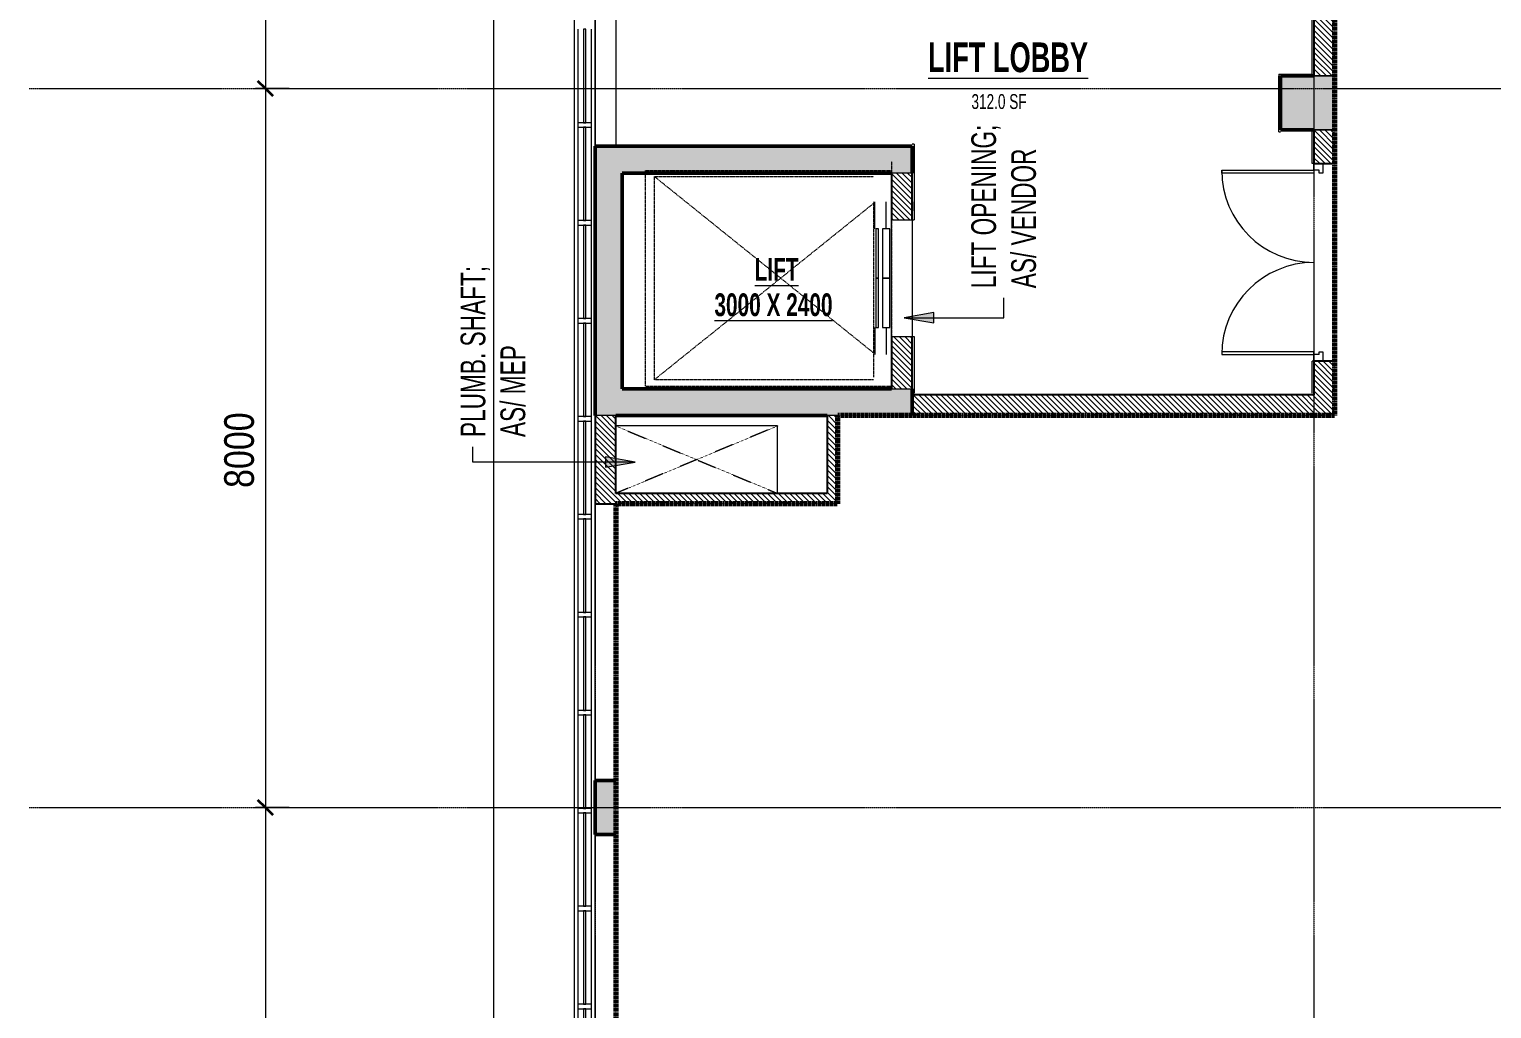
# Model space of a CAD drawing. Header units: millimetres. Extents: x -25222 to 91371, y -63339 to 20835.
# Drawn here: x -24562 to -8285, y -43629 to -32729 of the extents above; entities that cross this region are included whole.
import ezdxf

# ---------------------------------------------------------------- set-up
doc = ezdxf.new("R2010")
doc.units = ezdxf.units.MM
for name, pattern in [('Aligning Line', [6.35, 3.175, -3.175]), ('Cut Out Line', [2, 1, -1]), ('Dash_2_', [6.35, 3.175, -3.175]), ('Grid Line', [22.225, 12.7, -3.175, 3.175, -3.175])]:
    doc.linetypes.add(name, pattern=pattern)
for name, color, linetype, lineweight in [('A-ANNO-DIMS', 211, 'Continuous', 9), ('A-ANNO-DIMS-110', 211, 'Continuous', 9), ('A-AREA-IDEN', 2, 'Continuous', 9), ('A-DETL', 90, 'Continuous', 5), ('A-DOOR', 31, 'Continuous', 5), ('A-DOOR-FRAM', 31, 'Continuous', 5), ('A-GLAZ-CURT', 52, 'Continuous', 5), ('A-GLAZ-CWMG', 51, 'Continuous', 5), ('A-WALL', 113, 'Continuous', 5), ('A-WALL-PATT', 111, 'Continuous', 25), ('G-ANNO-TEXT', 231, 'Continuous', 9), ('Q-SPCQ', 91, 'Continuous', 5), ('S-COLS', 52, 'Continuous', 5), ('S-GRID', 1, 'Continuous', 9)]:
    doc.layers.add(name, color=color, linetype=linetype, lineweight=lineweight)
doc.styles.add('Swis721 Cn BT_1', font='swissc.ttf', dxfattribs={"height": 330})
doc.styles.add('Swis721 Cn BT_3', font='swissc.ttf', dxfattribs={"width": 0.8, "height": 165})
doc.styles.add('Swis721 Cn BT_4', font='swissc.ttf', dxfattribs={"width": 0.8, "height": 275})
doc.styles.add('Swis721 Cn BT_B', font='swisscb.ttf', dxfattribs={"width": 0.8, "height": 330})
doc.styles.add('Swis721 Cn BT_B_2', font='swisscb.ttf', dxfattribs={"width": 0.8, "height": 253})
doc.dimstyles.new('Diagonal_-_2_5_mm_Swiss_Feet_Metric', dxfattribs={"dimscale": 304.8, "dimtxt": 333.106598, "dimasz": 0.541339, "dimexe": 0.360892, "dimexo": 0.0625, "dimgap": 0.072178, "dimtad": 1, "dimdec": 0, "dimzin": 0, "dimdsep": 46, "dimtxsty": 'Swis721 Cn BT_1', "dimblk1": 'OBLIQUE', "dimblk2": 'OBLIQUE', "dimsah": 1, "dimcen": 0.09, "dimdle": 0.866142, "dimazin": 0, "dimtfac": 1, "dimtdec": 4, "dimtix": 1, "dimtmove": 0, "dimatfit": 3, "dimfxl": 0.866142, "dimfxlon": 1, "dimtvp": 1, "dimtolj": 1, "dimtzin": 0, "dimarcsym": 2})
pattern_1 = [(315, (14219.89, -54691.457), (30.869454, 30.869454), [])]

# ---------------------------------------------------------------- blocks, each defined once
blk = doc.blocks.new('MM-HOSPITAL A_B BLOCK 2022_05_19_Interiors_rvt-1-4_ FOURTH FLOOR - GA PLAN')
at = {"layer": 'A-WALL', "color": 10, "lineweight": 9}
for p, q in [((-10285, -33229), (-10285, -31884)), ((-10655, -33229), (-10285, -33229)), ((-10655, -33229), (-10655, -33249)), ((-10655, -33869), (-10655, -33249)), ((-14715, -34009), (-14735, -34009)), ((-14715, -34009), (-14715, -34849)), ((-10655, -33869), (-10635, -33869)), ((-10285, -34224), (-10285, -33869)), ((-10265, -34224), (-10285, -34224)), ((-14735, -34849), (-14715, -34849)), ((-14735, -36149), (-14715, -36149)), ((-14715, -36149), (-14715, -36779)), ((-10285, -36779), (-10285, -36424)), ((-10265, -36424), (-10285, -36424))]:
    blk.add_line(p, q, dxfattribs=at)
blk = doc.blocks.new('Lift - Centre door 1800X2500 - 13 Person 800kg load-6536581-4_ FOURTH FLOOR - GA PLAN')
at = {"layer": 'Q-SPCQ'}
for p, q in [((-596, 118), (-496, 118)), ((-596, 115), (-596, 118)), ((-561, 119), (-531, 119)), ((-559, 119), (-561, 119)), ((-561, 119), (-559, 119)), ((-559, 119), (-561, 119)), ((-531, 119), (-533, 119)), ((-533, 119), (-531, 119)), ((-531, 119), (-533, 119)), ((-496, 118), (-496, 115)), ((-396, -115), (-396, 115)), ((-396, 115), (904, 115)), ((904, -115), (904, 115)), ((904, -115), (-396, -115)), ((-296, -135), (-296, -215)), ((254, -135), (-296, -135)), ((254, -215), (254, -135)), ((804, -135), (254, -135)), ((254, -135), (254, -215)), ((804, -215), (804, -135)), ((-296, -175), (-596, -175)), ((-296, -300), (-596, -300)), ((-296, -215), (254, -215)), ((-296, -260), (-296, -290)), ((254, -260), (-296, -260)), ((-296, -290), (254, -290)), ((254, -215), (804, -215)), ((254, -290), (254, -260)), ((804, -260), (254, -260)), ((254, -260), (254, -290)), ((254, -290), (804, -290)), ((804, -175), (1104, -175)), ((804, -290), (804, -260)), ((804, -300), (1104, -300))]:
    blk.add_line(p, q, dxfattribs=at)
at = {"layer": 'Q-SPCQ', "linetype": 'Aligning Line'}
for p, q in [((-1046, -115), (1104, -115)), ((-946, -2855), (-946, -115)), ((1454, -2855), (1454, -115)), ((-878, -2755), (1085, -315)), ((-878, -2755), (-878, -315)), ((-596, -315), (1354, -315)), ((-578, -315), (1385, -2755)), ((1385, -315), (1385, -2755)), ((1385, -2755), (-878, -2755)), ((1454, -2855), (-946, -2855))]:
    blk.add_line(p, q, dxfattribs=at)
blk = doc.blocks.new('System Panel - Glazed-11328794-4_ FOURTH FLOOR - GA PLAN')
at = {"layer": 'A-GLAZ-CURT'}
for p, q in [((520, 12.5), (-520, 12.5)), ((-520, 12.5), (-520, -12.5)), ((520, -12.5), (520, 12.5)), ((-520, -12.5), (520, -12.5))]:
    blk.add_line(p, q, dxfattribs=at)
blk = doc.blocks.new('Rectangular Mullion - 50 x 150mm-9824124-4_ FOURTH FLOOR - GA PLAN')
at = {"layer": 'A-GLAZ-CWMG'}
for p, q in [((7708, 14801), (8748, 14801)), ((7708, 14651), (8748, 14651))]:
    blk.add_line(p, q, dxfattribs=at)
blk = doc.blocks.new('Rectangular Mullion - 50 x 150mm-11328792-4_ FOURTH FLOOR - GA PLAN')
at = {"layer": 'A-GLAZ-CWMG'}
for p, q in [((-25, 75), (25, 75)), ((-25, -75), (-25, 75)), ((25, 75), (25, -75)), ((25, -75), (-25, -75))]:
    blk.add_line(p, q, dxfattribs=at)
blk = doc.blocks.new('DC_DdlFlPanelFire-Rated-eq w vision panel - FWD3 2_2-12334600-4_ FOURTH FLOOR - GA PLAN')
at = {"layer": 'A-DOOR'}
for p, q in [((-995, 1140), (-1025, 1140)), ((-1025, 1140), (-1025, 115)), ((-995, 115), (-995, 1140)), ((995, 115), (995, 1140)), ((995, 1140), (1025, 1140)), ((1025, 1140), (1025, 115)), ((-1025, 115), (-995, 115)), ((1025, 115), (995, 115))]:
    blk.add_line(p, q, dxfattribs=at)
for centre, start, end in [((-1025, 115), 360, 90), ((1025, 115), 90, 180)]:
    blk.add_arc(centre, 1025, start, end, dxfattribs=at)
at = {"layer": 'A-DOOR-FRAM'}
for p, q in [((-1100, 15), (-1100, 115)), ((-1100, 115), (-1025, 115)), ((-995, 15), (-1100, 15)), ((-1025, 57), (-1025, 115)), ((-1025, 57), (-995, 57)), ((-995, 57), (-995, 15)), ((995, 57), (1025, 57)), ((995, 15), (995, 57)), ((1100, 15), (995, 15)), ((1025, 115), (1100, 115)), ((1025, 57), (1025, 115)), ((1100, 115), (1100, 15))]:
    blk.add_line(p, q, dxfattribs=at)
blk = doc.blocks.new('Walls 5 - Walls 4-11295221-4_ FOURTH FLOOR - GA PLAN')
at = {"layer": 'A-WALL'}
for p, q in [((53959, -18495), (28889, -18495)), ((28389, -19395), (54459, -19395))]:
    blk.add_line(p, q, dxfattribs=at)
blk = doc.blocks.new('DIMBLOCK7-4_ FOURTH FLOOR - GA PLAN')
at = {"layer": 'A-ANNO-DIMS-110', "transparency": 16777216}
for p, q in [((-21670, -25389), (-22044, -25389)), ((-21934, -25389), (-21934, -33389)), ((-21934, -25389), (-21670, -25389)), ((-21670, -33389), (-22044, -33389)), ((-21934, -33389), (-21670, -33389))]:
    blk.add_line(p, q, dxfattribs=at)
at = {"layer": 'A-ANNO-DIMS-110', "lineweight": 35, "transparency": 16777216}
for p, q in [((-21934, -25389), (-22017, -25306)), ((-21934, -25389), (-21852, -25471)), ((-21934, -33389), (-22017, -33306)), ((-21934, -33389), (-21852, -33471))]:
    blk.add_line(p, q, dxfattribs=at)
at = {"layer": 'A-ANNO-DIMS-110', "color": 0, "transparency": 16777216, "insert": (-22392, -29833), "char_height": 330, "width": 1065.94, "attachment_point": 1, "rotation": 90, "line_spacing_factor": 0.961347, "style": 'Swis721 Cn BT_1'}
blk.add_mtext('8000', dxfattribs=at)
blk = doc.blocks.new('_Oblique')
at = {"color": 0, "linetype": 'ByBlock', "lineweight": -2}
blk.add_line((-0.5, -0.5), (0.5, 0.5), dxfattribs=at)
blk = doc.blocks.new('DIMBLOCK8-4_ FOURTH FLOOR - GA PLAN')
at = {"layer": 'A-ANNO-DIMS-110', "lineweight": 35, "transparency": 16777216}
for p, q in [((-21934, -33389), (-22017, -33306)), ((-21934, -33389), (-21852, -33471)), ((-21934, -41389), (-22017, -41306)), ((-21934, -41389), (-21852, -41471))]:
    blk.add_line(p, q, dxfattribs=at)
at = {"layer": 'A-ANNO-DIMS-110', "transparency": 16777216}
for p, q in [((-21670, -33389), (-22044, -33389)), ((-21934, -33389), (-21934, -41389)), ((-21934, -33389), (-21670, -33389)), ((-21670, -41389), (-22044, -41389)), ((-21934, -41389), (-21670, -41389))]:
    blk.add_line(p, q, dxfattribs=at)
at = {"layer": 'A-ANNO-DIMS-110', "color": 0, "transparency": 16777216, "insert": (-22392, -37833), "char_height": 330, "width": 1065.94, "attachment_point": 1, "rotation": 90, "line_spacing_factor": 0.961347, "style": 'Swis721 Cn BT_1'}
blk.add_mtext('8000', dxfattribs=at)
blk = doc.blocks.new('DIMBLOCK9-4_ FOURTH FLOOR - GA PLAN')
at = {"layer": 'A-ANNO-DIMS-110', "lineweight": 35, "transparency": 16777216}
for p, q in [((-21934, -41389), (-22017, -41306)), ((-21934, -41389), (-21852, -41471)), ((-21934, -49389), (-22017, -49306)), ((-21934, -49389), (-21852, -49471))]:
    blk.add_line(p, q, dxfattribs=at)
at = {"layer": 'A-ANNO-DIMS-110', "transparency": 16777216}
for p, q in [((-21670, -41389), (-22044, -41389)), ((-21934, -41389), (-21934, -49389)), ((-21934, -41389), (-21670, -41389)), ((-21670, -49389), (-22044, -49389)), ((-21934, -49389), (-21670, -49389))]:
    blk.add_line(p, q, dxfattribs=at)
at = {"layer": 'A-ANNO-DIMS-110', "color": 0, "transparency": 16777216, "insert": (-22392, -45833), "char_height": 330, "width": 1065.94, "attachment_point": 1, "rotation": 90, "line_spacing_factor": 0.961347, "style": 'Swis721 Cn BT_1'}
blk.add_mtext('8000', dxfattribs=at)

msp = doc.modelspace()

# ---------------------------------------------------------------- hatches: boundary and pattern name
at = {"layer": 'A-WALL-PATT', "lineweight": 5}
h = msp.add_hatch(dxfattribs=at)
h.set_pattern_fill('FP_1', color=9, style=0, pattern_type=2)
h.set_pattern_definition(pattern_1)
h.paths.add_polyline_path([(-10034.9, -33248.7), (-10034.9, -30778.7), (-10264.9, -30778.7), (-10264.9, -33248.7)], flags=0)
h = msp.add_hatch(dxfattribs=at)
h.set_pattern_fill('FP_1', color=9, style=0, pattern_type=2)
h.set_pattern_definition(pattern_1)
h.paths.add_polyline_path([(-10264.9, -37028.7), (-10034.9, -37028.7), (-10034.9, -36423.7), (-10264.9, -36423.7), (-10264.9, -36896.7)], flags=0)
h.paths.add_polyline_path([(-10264.9, -34223.7), (-10034.9, -34223.7), (-10034.9, -33848.7), (-10264.9, -33848.7)], flags=0)
for points in [[(-17964.9, -34328.7), (-14734.9, -34328.7), (-14734.9, -34028.7), (-18264.9, -34028.7), (-18264.9, -34328.7), (-18034.9, -34328.7)], [(-17964.9, -36728.7), (-17964.9, -34328.7), (-18264.9, -34328.7), (-18264.9, -36728.7)], [(-18264.9, -37028.7), (-14734.9, -37028.7), (-14734.9, -36728.7), (-18264.9, -36728.7)]]:
    msp.add_hatch(color=55, dxfattribs=at).paths.add_polyline_path(points, flags=0)
h = msp.add_hatch(dxfattribs=at)
h.set_pattern_fill('FP_1', color=9, style=0, pattern_type=2)
h.set_pattern_definition(pattern_1)
h.paths.add_polyline_path([(-14964.9, -36728.7), (-14734.9, -36728.7), (-14734.9, -36148.7), (-14964.9, -36148.7)], flags=0)
h.paths.add_polyline_path([(-14734.9, -34848.7), (-14734.9, -34328.7), (-14964.9, -34328.7), (-14964.9, -34848.7)], flags=0)
h = msp.add_hatch(dxfattribs=at)
h.set_pattern_fill('FP_1', color=9, style=0, pattern_type=2)
h.set_pattern_definition(pattern_1)
h.paths.add_polyline_path([(-10492.7, -37028.7), (-10264.9, -37028.7), (-10264.9, -36798.7), (-14734.9, -36798.7), (-14734.9, -37028.7), (-14165.5, -37028.7)], flags=0)
h = msp.add_hatch(dxfattribs=at)
h.set_pattern_fill('FP_1', color=9, style=0, pattern_type=2)
h.set_pattern_definition(pattern_1)
h.paths.add_polyline_path([(-18034.9, -38008.7), (-18034.9, -37028.7), (-18264.9, -37028.7), (-18264.9, -38008.7)], flags=0)
h = msp.add_hatch(dxfattribs=at)
h.set_pattern_fill('FP_1', color=9, style=0, pattern_type=2)
h.set_pattern_definition(pattern_1)
h.paths.add_polyline_path([(-15565.1, -38008.7), (-15565.1, -37028.7), (-15680.1, -37028.7), (-15680.1, -38008.7)], flags=0)
h = msp.add_hatch(dxfattribs=at)
h.set_pattern_fill('FP_1', color=9, style=0, pattern_type=2)
h.set_pattern_definition(pattern_1)
h.paths.add_polyline_path([(-15680.1, -38008.7), (-15680.1, -37893.7), (-18034.9, -37893.7), (-18034.9, -38008.7), (-17664.9, -38008.7)], flags=0)
at = {"layer": 'G-ANNO-TEXT'}
for points in [[(-14825.2, -35938.4), (-14495.2, -35996.6), (-14495.2, -35880.3)], [(-17818.9, -37544.7), (-18148.9, -37486.5), (-18148.9, -37602.9)]]:
    msp.add_hatch(color=130, dxfattribs=at).paths.add_polyline_path(points, flags=0)
at = {"layer": 'S-COLS'}
for points in [[(-10492.7, -33848.7), (-10034.9, -33848.7), (-10034.9, -33248.7), (-10634.9, -33248.7), (-10634.9, -33848.7)], [(-18034.9, -41688.7), (-18034.9, -41088.7), (-18264.9, -41088.7), (-18264.9, -41688.7)]]:
    msp.add_hatch(color=8, dxfattribs=at).paths.add_polyline_path(points, flags=0)

# ---------------------------------------------------------------- linework, layer by layer
at = {"lineweight": 5}
for p, q in [((-16234.9, -37143.7), (-18034.9, -37143.7)), ((-16234.9, -37893.7), (-16234.9, -37143.7))]:
    msp.add_line(p, q, dxfattribs=at)
at = {"layer": 'A-DETL', "linetype": 'Dash_2_', "lineweight": 70}
for p, q in [((-10034.9, -25618.7), (-10034.9, -37028.7)), ((-10034.9, -37028.7), (-15565.1, -37028.7)), ((-15565.1, -37028.7), (-15565.1, -38008.7)), ((-15565.1, -38008.7), (-18034.9, -38008.7)), ((-18034.9, -38008.7), (-18034.9, -46253.7))]:
    msp.add_line(p, q, dxfattribs=at)
at = {"layer": 'A-DETL', "linetype": 'Cut Out Line'}
for p, q in [((-16234.9, -37143.7), (-18034.9, -37893.7)), ((-18034.9, -37143.8), (-16234.9, -37893.7)), ((-15680.1, -37893.7), (-15680.1, -37143.7)), ((-15680.1, -37893.7), (-18035.1, -37893.7))]:
    msp.add_line(p, q, dxfattribs=at)
at = {"layer": 'A-WALL'}
for p, q in [((-18264.9, -34028.7), (-18264.9, -31863.7)), ((-18034.9, -31883.7), (-18034.9, -34028.7)), ((-10264.9, -33248.7), (-10034.9, -33248.7)), ((-10034.9, -33848.7), (-10264.9, -33848.7)), ((-14734.9, -34328.7), (-14964.9, -34328.7)), ((-14964.9, -36728.7), (-14734.9, -36728.7)), ((-18034.9, -37028.7), (-18264.9, -37028.7)), ((-15565.1, -37028.7), (-15680.1, -37028.7)), ((-18264.9, -41088.7), (-18264.9, -38008.7)), ((-18264.9, -49082.7), (-18264.9, -41688.7))]:
    msp.add_line(p, q, dxfattribs=at)
at = {"layer": 'A-WALL', "lineweight": 25}
for p, q in [((-10264.9, -31863.7), (-10264.9, -33248.7)), ((-10264.9, -33848.7), (-10264.9, -34223.7)), ((-14964.9, -34328.7), (-14964.9, -34848.7)), ((-14734.9, -34848.7), (-14734.9, -34328.7)), ((-10264.9, -34223.7), (-10034.9, -34223.7)), ((-14964.9, -36148.7), (-14964.9, -36728.7)), ((-14734.9, -36728.7), (-14734.9, -36148.7)), ((-10264.9, -36423.7), (-10264.9, -36798.7)), ((-10034.9, -36423.7), (-10264.9, -36423.7)), ((-10264.9, -36798.7), (-14734.9, -36798.7)), ((-18264.9, -37028.7), (-18264.9, -38008.7)), ((-18034.9, -37893.7), (-18034.9, -37028.7)), ((-15680.1, -37028.7), (-15680.1, -37893.7)), ((-15680.1, -37893.7), (-18034.9, -37893.7)), ((-18264.9, -38008.7), (-18034.9, -38008.7))]:
    msp.add_line(p, q, dxfattribs=at)
at = {"layer": 'A-WALL', "lineweight": 50}
for p, q in [((-14734.9, -34028.7), (-18264.9, -34028.7)), ((-18264.9, -34028.7), (-18264.9, -37028.7)), ((-14734.9, -34328.7), (-14734.9, -34028.7)), ((-17964.9, -34328.7), (-14964.9, -34328.7)), ((-17964.9, -36728.7), (-17964.9, -34328.7)), ((-14964.9, -36728.7), (-17964.9, -36728.7)), ((-14734.9, -37028.7), (-14734.9, -36728.7)), ((-18034.9, -37028.7), (-15680.1, -37028.7))]:
    msp.add_line(p, q, dxfattribs=at)
at = {"layer": 'G-ANNO-TEXT', "color": 130}
for p, q in [((-13714.9, -35938.4), (-13714.9, -35717.9)), ((-14495.2, -35880.3), (-14825.2, -35938.4)), ((-14825.2, -35938.4), (-14495.2, -35996.6)), ((-14825.2, -35938.4), (-13714.9, -35938.4)), ((-14495.2, -35996.6), (-14495.2, -35880.3)), ((-19623.8, -37544.7), (-19623.8, -37376.8)), ((-17818.9, -37544.7), (-19623.8, -37544.7)), ((-17818.9, -37544.7), (-18148.9, -37486.5)), ((-18148.9, -37486.5), (-18148.9, -37602.9)), ((-18148.9, -37602.9), (-17818.9, -37544.7))]:
    msp.add_line(p, q, dxfattribs=at)
at = {"layer": 'S-COLS', "color": 250, "lineweight": 50}
for p, q in [((-10264.9, -33248.7), (-10634.9, -33248.7)), ((-10634.9, -33248.7), (-10634.9, -33848.7)), ((-10634.9, -33848.7), (-10264.9, -33848.7)), ((-18034.9, -41088.7), (-18264.9, -41088.7)), ((-18264.9, -41088.7), (-18264.9, -41688.7)), ((-18264.9, -41688.7), (-18034.9, -41688.7))]:
    msp.add_line(p, q, dxfattribs=at)
at = {"layer": 'S-COLS'}
for p, q in [((-10034.9, -33248.7), (-10264.9, -33248.7)), ((-10264.9, -33848.7), (-10034.9, -33848.7))]:
    msp.add_line(p, q, dxfattribs=at)
at = {"layer": 'S-GRID', "linetype": 'Grid Line'}
for p, q in [((-18264.9, 20089.7), (-18264.9, -62440.6)), ((-10264.9, 20089.7), (-10264.9, -62440.6)), ((-24562.2, -33388.7), (90711.2, -33388.7)), ((-24562.2, -41388.7), (90711.2, -41388.7))]:
    msp.add_line(p, q, dxfattribs=at)

# ---------------------------------------------------------------- block references
at = {"lineweight": 5}
msp.add_blockref('MM-HOSPITAL A_B BLOCK 2022_05_19_Interiors_rvt-1-4_ FOURTH FLOOR - GA PLAN', (0, 0), dxfattribs=at)
at = {"layer": 'A-DOOR', "rotation": 90.00000000000031}
msp.add_blockref('DC_DdlFlPanelFire-Rated-eq w vision panel - FWD3 2_2-12334600-4_ FOURTH FLOOR - GA PLAN', (-10149.9, -35323.7), dxfattribs=at)
at = {"layer": 'A-GLAZ-CURT', "rotation": 269.9999999999999}
for p in [(-18379.9, -33248.7), (-18379.9, -34338.7), (-18379.9, -35428.7), (-18379.9, -36518.7), (-18379.9, -37608.7), (-18379.9, -38698.7), (-18379.9, -39788.7), (-18379.9, -40878.7), (-18379.9, -41968.7), (-18379.9, -43058.7), (-18379.9, -44148.7)]:
    msp.add_blockref('System Panel - Glazed-11328794-4_ FOURTH FLOOR - GA PLAN', p, dxfattribs=at)
at = {"layer": 'A-GLAZ-CWMG'}
for p, rotation in [((-3653.7, -41476.3), 90), ((-3653.7, -42566.3), 89.9999999999999), ((-3653.7, -43656.3), 90), ((-3653.7, -44746.3), 89.9999999999999), ((-3653.7, -45836.3), 89.9999999999999), ((-3653.7, -46926.3), 90), ((-3653.7, -48016.3), 89.9999999999999), ((-3653.7, -49106.3), 89.9999999999999), ((-3653.7, -50196.3), 89.99999999999993), ((-3653.7, -51286.3), 89.99999999999991), ((-3653.7, -52376.3), 89.99999999999993)]:
    msp.add_blockref('Rectangular Mullion - 50 x 150mm-9824124-4_ FOURTH FLOOR - GA PLAN', p, dxfattribs=dict(at, rotation=rotation))
at = {"layer": 'A-GLAZ-CWMG', "extrusion": (0, 0, -1), "rotation": 270.0000000000001}
for p in [(18379.9, -33793.7), (18379.9, -34883.7), (18379.9, -35973.7), (18379.9, -37063.7), (18379.9, -38153.7), (18379.9, -39243.7), (18379.9, -40333.7), (18379.9, -41423.7), (18379.9, -42513.7), (18379.9, -43603.7)]:
    msp.add_blockref('Rectangular Mullion - 50 x 150mm-11328792-4_ FOURTH FLOOR - GA PLAN', p, dxfattribs=at)
at = {"layer": 'A-WALL', "rotation": 270.0000000000001}
msp.add_blockref('Walls 5 - Walls 4-11295221-4_ FOURTH FLOOR - GA PLAN', (0, 0), dxfattribs=at)
at = {"layer": 'Q-SPCQ', "rotation": 269.9999999999999}
msp.add_blockref('Lift - Centre door 1800X2500 - 13 Person 800kg load-6536581-4_ FOURTH FLOOR - GA PLAN', (-14849.9, -35244.8), dxfattribs=at)

# ---------------------------------------------------------------- texts
at = {"layer": 'A-AREA-IDEN', "attachment_point": 1}
for s, insert, char_height, width, style in [('\\LLIFT LOBBY', (-14558.6, -32875.9), 330, 2017.687, 'Swis721 Cn BT_B'), ('312.0 SF', (-14075.5, -33450.7), 165, 698.43, 'Swis721 Cn BT_3')]:
    msp.add_mtext(s, dxfattribs=dict(at, insert=insert, char_height=char_height, width=width, style=style))
at = {"layer": 'G-ANNO-TEXT', "color": 7, "char_height": 275, "attachment_point": 1, "rotation": 90, "style": 'Swis721 Cn BT_4'}
for s, insert, width in [('LIFT OPENING; ', (-14077.3, -35610.8), 2109.4), ('AS/ VENDOR', (-13633.4, -35610.8), 1791.932), ('PLUMB. SHAFT; ', (-19761.3, -37266.8), 2328.101), ('AS/ MEP', (-19317.5, -37266.8), 1213.434)]:
    msp.add_mtext(s, dxfattribs=dict(at, insert=insert, width=width))
at = {"layer": 'G-ANNO-TEXT', "color": 7, "char_height": 253, "attachment_point": 1, "style": 'Swis721 Cn BT_B_2'}
for s, insert, width in [('\\LLIFT', (-16488.4, -35275.1), 550.278), ('\\L3000 X 2400', (-16936.6, -35668), 1629.67)]:
    msp.add_mtext(s, dxfattribs=dict(at, insert=insert, width=width))

# ---------------------------------------------------------------- dimensions: what is measured, and where the dimension line sits
at = {"layer": 'A-ANNO-DIMS'}
for base, p1, p2, picture, middle in [((-21934, -33388.7), (-21670, -25388.7), (-21670, -33388.7), 'DIMBLOCK7-4_ FOURTH FLOOR - GA PLAN', (-22125.4, -29388.7)), ((-21934, -41388.7), (-21670, -33388.7), (-21670, -41388.7), 'DIMBLOCK8-4_ FOURTH FLOOR - GA PLAN', (-22125.4, -37388.7)), ((-21934, -49388.7), (-21670, -41388.7), (-21670, -49388.7), 'DIMBLOCK9-4_ FOURTH FLOOR - GA PLAN', (-22125.4, -45388.7))]:
    dim = msp.add_linear_dim(base=base, p1=p1, p2=p2, angle=90, dimstyle='Diagonal_-_2_5_mm_Swiss_Feet_Metric', override={"dimpost": '<>', "dimfxl": 8000}, dxfattribs=at)
    dim.commit()
    dim.dimension.update_dxf_attribs({"geometry": picture, "text_midpoint": middle})

doc.saveas('drawing.dxf')
